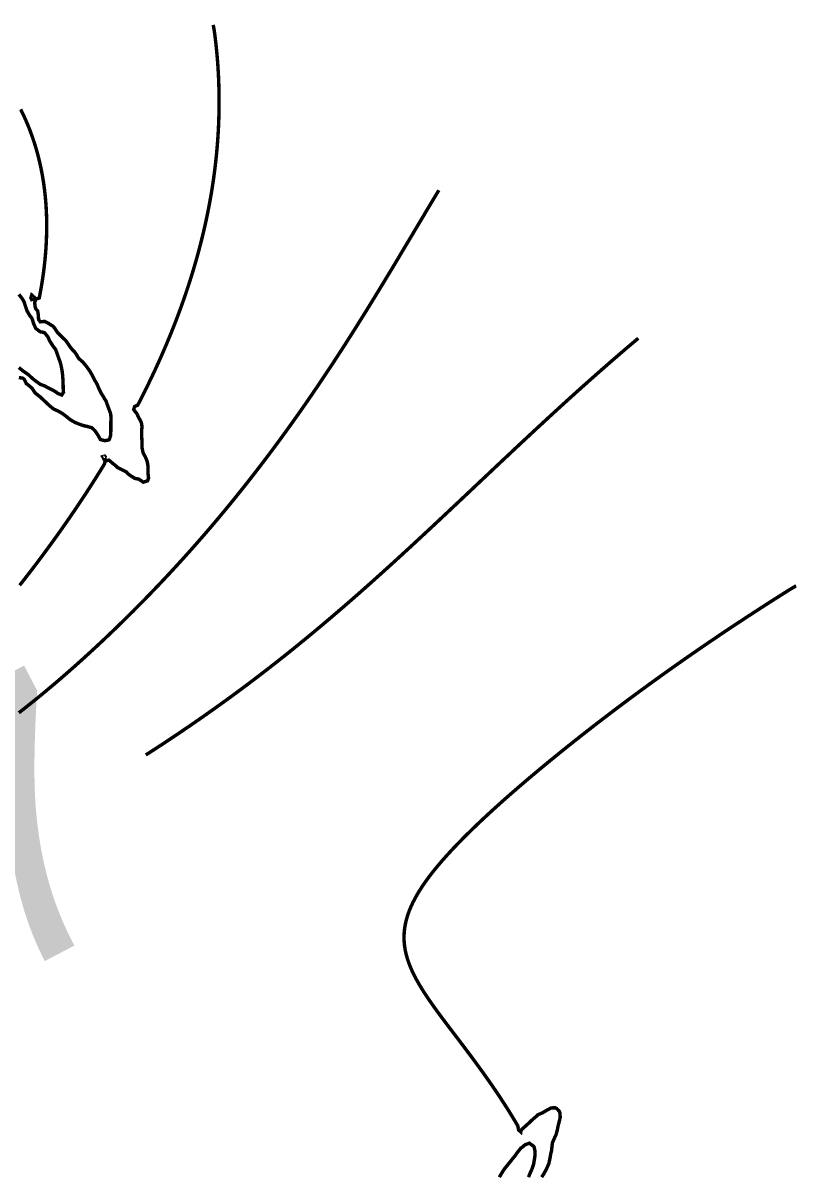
# Model space of a CAD drawing. Extents: x 570309 to 580772, y 150222 to 156182.
# Drawn here: x 578966 to 580772, y 150222 to 152918 of the extents above; entities that cross this region are included whole.
import ezdxf
from ezdxf.enums import TextEntityAlignment as Align

# ---------------------------------------------------------------- set-up
doc = ezdxf.new("R2010")
doc.units = 0
doc.layers.add('Contour_Annotations', color=2, linetype='CONTINUOUS')
doc.layers.add('Contour_Lines', color=1, linetype='CONTINUOUS')
doc.styles.get("Standard").update_dxf_attribs({"font": 'txt', "width": 1.371482})

msp = doc.modelspace()

# ---------------------------------------------------------------- linework, layer by layer
at = {"layer": 'Contour_Lines', "color": 7, "const_width": 8, "flags": 128}
for points in [[(579409.3, 152913.81), (579410.6, 152906.88), (579412.15, 152896.87), (579413.47, 152886.87), (579414.68, 152876.87), (579415.82, 152866.86), (579416.23, 152862.95), (579416.86, 152856.86), (579417.83, 152846.85), (579418.71, 152836.85), (579419.51, 152826.84), (579420.23, 152816.84), (579420.85, 152806.83), (579421.41, 152796.83), (579421.87, 152786.82), (579422.25, 152776.82), (579422.55, 152766.82), (579422.78, 152756.81), (579422.91, 152746.81), (579422.97, 152736.8), (579422.94, 152726.8), (579422.84, 152716.79), (579422.65, 152706.79), (579422.38, 152696.78), (579422.04, 152686.78), (579421.61, 152676.77), (579421.11, 152666.77), (579420.52, 152656.77), (579419.85, 152646.76), (579419.11, 152636.76), (579418.28, 152626.75), (579417.38, 152616.75), (579416.4, 152606.74), (579416.23, 152605.19), (579415.34, 152596.74), (579414.21, 152586.73), (579413, 152576.73), (579411.71, 152566.73), (579410.34, 152556.72), (579408.9, 152546.72), (579407.37, 152536.71), (579406.23, 152529.54), (579405.78, 152526.71), (579404.11, 152516.7), (579402.36, 152506.7), (579400.54, 152496.69), (579398.64, 152486.69), (579396.66, 152476.68), (579396.22, 152474.58), (579394.61, 152466.68), (579392.49, 152456.68), (579390.29, 152446.67), (579388.01, 152436.67), (579386.22, 152429.05), (579385.66, 152426.66), (579383.25, 152416.66), (579380.75, 152406.65), (579378.18, 152396.65), (579376.21, 152389.23), (579375.54, 152386.64), (579372.83, 152376.64), (579370.04, 152366.63), (579367.17, 152356.63), (579366.21, 152353.36), (579364.24, 152346.63), (579361.24, 152336.62), (579358.16, 152326.62), (579356.21, 152320.43), (579355.01, 152316.61), (579351.79, 152306.61), (579348.5, 152296.6), (579346.2, 152289.8), (579345.13, 152286.6), (579341.7, 152276.59), (579338.2, 152266.59), (579336.2, 152261.03), (579334.62, 152256.59), (579330.97, 152246.58), (579327.25, 152236.58), (579326.19, 152233.8), (579323.47, 152226.57), (579319.61, 152216.57), (579316.19, 152207.88), (579315.67, 152206.56), (579311.68, 152196.56), (579307.61, 152186.55), (579306.19, 152183.13), (579303.48, 152176.55), (579299.27, 152166.54), (579296.18, 152159.34), (579294.99, 152156.54), (579290.65, 152146.54), (579286.23, 152136.53), (579286.18, 152136.42), (579281.75, 152126.53), (579277.2, 152116.52), (579276.17, 152114.32), (579272.58, 152106.52), (579267.89, 152096.51), (579266.17, 152092.91), (579263.14, 152086.51), (579258.31, 152076.5), (579256.17, 152072.13), (579253.42, 152066.5), (579248.46, 152056.49), (579246.16, 152051.94), (579243.43, 152046.49), (579238.34, 152036.49), (579236.16, 152032.28), (579233.17, 152026.48), (579226.15, 152023.66), (579223.78, 152016.48), (579226.15, 152013.18), (579231.4, 152006.47), (579236.16, 151996.47), (579236.16, 151996.47), (579241.69, 151986.46), (579243.27, 151976.46), (579242.29, 151966.45), (579242.2, 151956.45), (579242.95, 151946.45), (579243.34, 151936.44), (579243.39, 151926.44), (579245.53, 151916.43), (579246.16, 151914.64), (579250.68, 151906.43), (579255, 151896.42), (579256.17, 151890.6), (579256.87, 151886.42), (579257.39, 151876.41), (579257.29, 151866.41), (579258.56, 151856.4), (579256.17, 151850.07), (579246.16, 151846.92), (579236.16, 151853.88), (579226.15, 151855.92), (579225.55, 151856.4), (579216.15, 151862.39), (579210.65, 151866.41), (579206.15, 151871.14), (579196.14, 151876.12), (579195.82, 151876.41), (579186.14, 151881.29), (579180.58, 151886.42), (579176.13, 151889.77), (579168.48, 151896.42), (579166.13, 151898.37), (579157, 151896.42), (579156.13, 151890.71), (579153.89, 151886.42), (579147.75, 151876.41), (579146.12, 151873.8), (579141.54, 151866.41), (579136.12, 151857.79), (579135.25, 151856.4), (579128.91, 151846.4), (579126.11, 151842.05), (579122.5, 151836.4), (579116.11, 151826.52), (579116.02, 151826.39), (579109.5, 151816.39), (579106.11, 151811.25), (579102.9, 151806.38), (579096.24, 151796.38), (579096.1, 151796.17), (579089.52, 151786.37), (579086.1, 151781.33), (579082.74, 151776.37), (579076.09, 151766.66), (579075.89, 151766.36), (579069, 151756.36), (579066.09, 151752.2), (579062.03, 151746.35), (579056.08, 151737.9), (579055, 151736.35), (579047.91, 151726.35), (579046.08, 151723.79), (579040.77, 151716.34), (579036.08, 151709.85), (579033.56, 151706.34), (579026.27, 151696.33), (579026.07, 151696.06), (579018.95, 151686.33), (579016.07, 151682.45), (579011.55, 151676.32), (579006.06, 151668.99), (579004.08, 151666.32), (578996.55, 151656.31), (578996.06, 151655.67), (578988.96, 151646.31), (578986.06, 151642.54), (578981.3, 151636.31), (578976.05, 151629.54), (578973.56, 151626.3), (578966.05, 151616.68), (578965.75, 151616.3), (578957.88, 151606.29)], [(578960.29, 152716.79), (578965.18, 152706.79), (578966.05, 152704.91), (578969.83, 152696.78), (578974.22, 152686.78), (578976.05, 152682.36), (578978.37, 152676.77), (578982.3, 152666.77), (578985.99, 152656.77), (578986.06, 152656.57), (578989.48, 152646.76), (578992.75, 152636.76), (578995.8, 152626.75), (578996.06, 152625.84), (578998.68, 152616.75), (579001.35, 152606.74), (579003.82, 152596.74), (579006.06, 152586.92), (579006.11, 152586.73), (579008.23, 152576.73), (579010.17, 152566.73), (579011.94, 152556.72), (579013.53, 152546.72), (579014.95, 152536.71), (579016.07, 152527.93), (579016.23, 152526.71), (579017.34, 152516.7), (579018.31, 152506.7), (579019.12, 152496.69), (579019.78, 152486.69), (579020.3, 152476.68), (579020.67, 152466.68), (579020.9, 152456.68), (579020.99, 152446.67), (579020.95, 152436.67), (579020.78, 152426.66), (579020.48, 152416.66), (579020.05, 152406.65), (579019.49, 152396.65), (579018.81, 152386.64), (579018, 152376.64), (579017.08, 152366.63), (579016.07, 152356.99), (579016.03, 152356.63), (579014.88, 152346.63), (579013.61, 152336.62), (579012.22, 152326.62), (579010.73, 152316.61), (579009.12, 152306.61), (579007.4, 152296.6), (579006.06, 152289.26), (579005.58, 152286.6), (579003.66, 152276.59), (578996.06, 152273.78), (578993.02, 152266.59), (578993.89, 152256.59), (578996.06, 152250.44), (578999.9, 152246.58), (579001.52, 152236.58), (579002.06, 152226.57), (579006.06, 152221.01), (579016.07, 152221.95), (579026.07, 152217.06), (579026.35, 152216.57), (579036.08, 152210.58), (579039.35, 152206.56), (579045.96, 152196.56), (579046.08, 152196.32), (579055.69, 152186.55), (579056.08, 152186.29), (579066.02, 152176.55), (579066.09, 152176.48), (579072.89, 152166.54), (579076.09, 152161.89), (579080.44, 152156.54), (579086.1, 152150.59), (579089.14, 152146.54), (579095.11, 152136.53), (579096.1, 152135.16), (579105.93, 152126.53), (579106.11, 152126.32), (579114.03, 152116.52), (579116.11, 152113.63), (579121.28, 152106.52), (579126.11, 152098.1), (579126.92, 152096.51), (579131.89, 152086.51), (579136.12, 152079.61), (579138.05, 152076.5), (579142.24, 152066.5), (579146.12, 152058.24), (579146.83, 152056.49), (579153.03, 152046.49), (579156.13, 152040.94), (579159.25, 152036.49), (579162.76, 152026.48), (579166.13, 152017.59), (579166.56, 152016.48), (579170.12, 152006.47), (579171.08, 151996.47), (579170.45, 151986.46), (579170.59, 151976.46), (579170.51, 151966.45), (579170.24, 151956.45), (579167.12, 151946.45), (579166.13, 151945.56), (579156.13, 151943.65), (579146.58, 151946.45), (579146.12, 151946.61), (579140.66, 151956.45), (579136.12, 151963.06), (579134, 151966.45), (579126.11, 151973.94), (579117.38, 151976.46), (579116.11, 151976.86), (579106.11, 151979.06), (579096.1, 151982.6), (579086.92, 151986.46), (579086.1, 151986.8), (579076.09, 151992.62), (579071.32, 151996.47), (579066.09, 152000.75), (579058.49, 152006.47), (579056.08, 152008.12), (579046.08, 152013.65), (579039.46, 152016.48), (579036.08, 152018.39), (579026.37, 152026.48), (579026.07, 152026.78), (579016.07, 152036.2), (579015.74, 152036.49), (579006.06, 152045.69), (579004.94, 152046.49), (578996.06, 152053.45), (578993.02, 152056.49), (578986.33, 152066.5), (578986.06, 152066.75), (578976.05, 152075.16), (578973.61, 152076.5), (578968.98, 152086.51), (578966.05, 152089.37), (578956.04, 152090.95)], [(579935.2, 152527.94), (579934.51, 152526.71), (579928.61, 152516.7), (579926.44, 152513.11), (579922.6, 152506.7), (579916.59, 152496.69), (579916.43, 152496.43), (579910.6, 152486.69), (579906.43, 152479.73), (579904.62, 152476.68), (579898.64, 152466.68), (579896.42, 152462.99), (579892.67, 152456.68), (579886.71, 152446.67), (579886.42, 152446.19), (579880.75, 152436.67), (579876.42, 152429.41), (579874.79, 152426.66), (579868.83, 152416.66), (579866.41, 152412.63), (579862.87, 152406.65), (579856.89, 152396.65), (579856.41, 152395.84), (579850.93, 152386.64), (579846.4, 152379.09), (579844.95, 152376.64), (579838.96, 152366.63), (579836.4, 152362.39), (579832.97, 152356.63), (579826.96, 152346.63), (579826.4, 152345.7), (579820.95, 152336.62), (579816.39, 152329.09), (579814.91, 152326.62), (579808.86, 152316.61), (579806.39, 152312.55), (579802.8, 152306.61), (579796.71, 152296.6), (579796.38, 152296.07), (579790.62, 152286.6), (579786.38, 152279.68), (579784.51, 152276.59), (579778.37, 152266.59), (579776.38, 152263.38), (579772.2, 152256.59), (579766.37, 152247.16), (579766.02, 152246.58), (579759.81, 152236.58), (579756.37, 152231.06), (579753.59, 152226.57), (579747.32, 152216.57), (579746.36, 152215.06), (579741.04, 152206.56), (579736.36, 152199.17), (579734.72, 152196.56), (579728.38, 152186.55), (579726.36, 152183.39), (579722.01, 152176.55), (579716.35, 152167.72), (579715.6, 152166.54), (579709.17, 152156.54), (579706.35, 152152.19), (579702.7, 152146.54), (579696.34, 152136.76), (579696.19, 152136.53), (579689.67, 152126.53), (579686.34, 152121.49), (579683.09, 152116.52), (579676.48, 152106.52), (579676.34, 152106.31), (579669.84, 152096.51), (579666.33, 152091.28), (579663.15, 152086.51), (579656.42, 152076.5), (579656.33, 152076.37), (579649.66, 152066.5), (579646.32, 152061.61), (579642.86, 152056.49), (579636.32, 152046.95), (579636.01, 152046.49), (579629.13, 152036.49), (579626.32, 152032.45), (579622.2, 152026.48), (579616.31, 152018.06), (579615.21, 152016.48), (579608.2, 152006.47), (579606.31, 152003.81), (579601.13, 151996.47), (579596.3, 151989.69), (579594.02, 151986.46), (579586.86, 151976.46), (579586.3, 151975.69), (579579.65, 151966.45), (579576.3, 151961.84), (579572.4, 151956.45), (579566.29, 151948.11), (579565.08, 151946.45), (579557.72, 151936.44), (579556.29, 151934.51), (579550.32, 151926.44), (579546.28, 151921.04), (579542.86, 151916.43), (579536.28, 151907.69), (579535.34, 151906.43), (579527.77, 151896.42), (579526.28, 151894.47), (579520.15, 151886.42), (579516.27, 151881.38), (579512.47, 151876.41), (579506.27, 151868.41), (579504.73, 151866.41), (579496.93, 151856.4), (579496.26, 151855.55), (579489.09, 151846.4), (579486.26, 151842.83), (579481.18, 151836.4), (579476.25, 151830.23), (579473.21, 151826.39), (579466.25, 151817.73), (579465.18, 151816.39), (579457.08, 151806.38), (579456.25, 151805.36), (579448.94, 151796.38), (579446.24, 151793.11), (579440.72, 151786.37), (579436.24, 151780.97), (579432.44, 151776.37), (579426.23, 151768.94), (579424.09, 151766.36), (579416.23, 151757.02), (579415.68, 151756.36), (579407.21, 151746.35), (579406.23, 151745.21), (579398.67, 151736.35), (579396.22, 151733.52), (579390.1, 151726.35), (579386.22, 151721.89), (579381.39, 151716.34), (579376.21, 151710.44), (579372.64, 151706.34), (579366.21, 151699.05), (579363.82, 151696.33), (579356.21, 151687.77), (579354.93, 151686.33), (579346.2, 151676.59), (579345.97, 151676.32), (579336.94, 151666.32), (579336.2, 151665.5), (579327.84, 151656.31), (579326.19, 151654.52), (579318.67, 151646.31), (579316.19, 151643.64), (579309.42, 151636.31), (579306.19, 151632.85), (579300.09, 151626.3), (579296.18, 151622.15), (579290.69, 151616.3), (579286.18, 151611.55), (579281.21, 151606.29), (579276.17, 151601.03), (579271.65, 151596.29), (579266.17, 151590.61), (579262.01, 151586.28), (579256.17, 151580.27), (579252.3, 151576.28), (579246.16, 151570.03), (579242.5, 151566.27), (579236.16, 151559.86), (579232.62, 151556.27), (579226.15, 151549.79), (579222.66, 151546.26), (579216.15, 151539.8), (579212.61, 151536.26), (579206.15, 151529.89), (579202.48, 151526.26), (579196.14, 151520.06), (579192.26, 151516.25), (579186.14, 151510.32), (579181.95, 151506.25), (579176.13, 151500.66), (579171.55, 151496.24), (579166.13, 151491.08), (579161.06, 151486.24), (579156.13, 151481.58), (579150.48, 151476.23), (579146.12, 151472.16), (579139.8, 151466.23), (579136.12, 151462.82), (579129.02, 151456.22), (579126.11, 151453.56), (579118.13, 151446.22), (579116.11, 151444.38), (579107.14, 151436.21), (579106.11, 151435.29), (579096.1, 151426.27), (579096.04, 151426.21), (579086.1, 151417.34), (579084.83, 151416.21), (579076.09, 151408.48), (579073.51, 151406.2), (579066.09, 151399.71), (579062.07, 151396.2), (579056.08, 151391.03), (579050.5, 151386.19), (579046.08, 151382.42), (579038.79, 151376.19), (579036.08, 151373.9), (579026.94, 151366.18), (579026.07, 151365.46), (579016.07, 151357.11), (579014.95, 151356.18), (579006.06, 151348.85), (579002.82, 151346.17), (578996.06, 151340.68), (578990.52, 151336.17), (578986.06, 151332.59), (578978.04, 151326.17), (578976.05, 151324.6), (578966.05, 151316.69), (578965.37, 151316.16), (578956.04, 151308.89)], [(578956.04, 152285.05), (578962.71, 152276.59), (578966.05, 152271.66), (578968.57, 152266.59), (578971.71, 152256.59), (578975.11, 152246.58), (578976.05, 152245.07), (578980.88, 152236.58), (578986.06, 152229.94), (578987.61, 152226.57), (578990.59, 152216.57), (578995.13, 152206.56), (578996.06, 152205.12), (579006.06, 152197.72), (579013.11, 152196.56), (579016.07, 152195.55), (579023.3, 152186.55), (579026.07, 152180.8), (579027.78, 152176.55), (579034.41, 152166.54), (579036.08, 152163.99), (579041.76, 152156.54), (579045.4, 152146.54), (579046.08, 152144.67), (579048.89, 152136.53), (579052.56, 152126.53), (579055.05, 152116.52), (579056.08, 152110.88), (579056.94, 152106.52), (579058.15, 152096.51), (579058.81, 152086.51), (579059.26, 152076.5), (579059.4, 152066.5), (579060.11, 152056.49), (579056.08, 152050.29), (579046.08, 152054.4), (579043.59, 152056.49), (579036.08, 152061.37), (579026.07, 152066.1), (579025.36, 152066.5), (579016.07, 152071.52), (579006.06, 152075.25), (579004.36, 152076.5), (578996.06, 152082.34), (578990.69, 152086.51), (578986.06, 152090.52), (578979.62, 152096.51), (578976.05, 152099.41), (578966.05, 152106.1), (578965.45, 152106.52), (578956.04, 152114.35)], [(578986.06, 152272.79), (578984.18, 152276.59), (578986.06, 152283.48), (578993.88, 152276.59), (578986.06, 152272.79)], [(580400.52, 152182.66), (580396.63, 152179.46), (580393.14, 152176.55), (580386.62, 152171.05), (580381.32, 152166.54), (580376.62, 152162.57), (580369.57, 152156.54), (580366.61, 152154.03), (580357.89, 152146.54), (580356.61, 152145.44), (580346.61, 152136.82), (580346.28, 152136.53), (580336.6, 152128.15), (580334.74, 152126.53), (580326.6, 152119.44), (580323.27, 152116.52), (580316.59, 152110.69), (580311.86, 152106.52), (580306.59, 152101.89), (580300.51, 152096.51), (580296.59, 152093.05), (580289.22, 152086.51), (580286.58, 152084.17), (580277.98, 152076.5), (580276.58, 152075.26), (580266.79, 152066.5), (580266.57, 152066.31), (580256.57, 152057.32), (580255.66, 152056.49), (580246.57, 152048.29), (580244.58, 152046.49), (580236.56, 152039.23), (580233.55, 152036.49), (580226.56, 152030.14), (580222.56, 152026.48), (580216.55, 152021.02), (580211.61, 152016.48), (580206.55, 152011.85), (580200.7, 152006.47), (580196.55, 152002.68), (580189.82, 151996.47), (580186.54, 151993.46), (580178.97, 151986.46), (580176.54, 151984.23), (580168.15, 151976.46), (580166.53, 151974.97), (580157.37, 151966.45), (580156.53, 151965.67), (580146.63, 151956.45), (580146.53, 151956.36), (580136.52, 151947.04), (580135.89, 151946.45), (580126.52, 151937.69), (580125.19, 151936.44), (580116.51, 151928.33), (580114.51, 151926.44), (580106.51, 151918.95), (580103.84, 151916.43), (580096.51, 151909.54), (580093.21, 151906.43), (580086.5, 151900.14), (580082.57, 151896.42), (580076.5, 151890.72), (580071.95, 151886.42), (580066.49, 151881.29), (580061.33, 151876.41), (580056.49, 151871.86), (580050.73, 151866.41), (580046.49, 151862.42), (580040.13, 151856.4), (580036.48, 151852.98), (580029.53, 151846.4), (580026.48, 151843.53), (580018.93, 151836.4), (580016.47, 151834.09), (580008.33, 151826.39), (580006.47, 151824.64), (579997.73, 151816.39), (579996.47, 151815.2), (579987.12, 151806.38), (579986.46, 151805.76), (579976.5, 151796.38), (579976.46, 151796.34), (579966.45, 151786.92), (579965.88, 151786.37), (579956.45, 151777.5), (579955.25, 151776.37), (579946.44, 151768.11), (579944.59, 151766.36), (579936.44, 151758.72), (579933.93, 151756.36), (579926.44, 151749.36), (579923.24, 151746.35), (579916.43, 151740.01), (579912.52, 151736.35), (579906.43, 151730.68), (579901.79, 151726.35), (579896.42, 151721.37), (579891.03, 151716.34), (579886.42, 151712.08), (579880.24, 151706.34), (579876.42, 151702.81), (579869.4, 151696.33), (579866.41, 151693.58), (579858.54, 151686.33), (579856.41, 151684.37), (579847.66, 151676.32), (579846.4, 151675.18), (579836.71, 151666.32), (579836.4, 151666.03), (579826.4, 151656.91), (579825.75, 151656.31), (579816.39, 151647.82), (579814.73, 151646.31), (579806.39, 151638.77), (579803.67, 151636.31), (579796.38, 151629.75), (579792.56, 151626.3), (579786.38, 151620.77), (579781.39, 151616.3), (579776.38, 151611.83), (579770.18, 151606.29), (579766.37, 151602.92), (579758.9, 151596.29), (579756.37, 151594.05), (579747.56, 151586.28), (579746.36, 151585.23), (579736.36, 151576.46), (579736.16, 151576.28), (579726.36, 151567.72), (579724.7, 151566.27), (579716.35, 151559.03), (579713.17, 151556.27), (579706.35, 151550.38), (579701.57, 151546.26), (579696.34, 151541.79), (579689.9, 151536.26), (579686.34, 151533.23), (579678.14, 151526.26), (579676.34, 151524.73), (579666.33, 151516.28), (579666.3, 151516.25), (579656.33, 151507.87), (579654.39, 151506.25), (579646.32, 151499.52), (579642.39, 151496.24), (579636.32, 151491.21), (579630.31, 151486.24), (579626.32, 151482.96), (579618.12, 151476.23), (579616.31, 151474.76), (579606.31, 151466.61), (579605.84, 151466.23), (579596.3, 151458.5), (579593.49, 151456.22), (579586.3, 151450.46), (579581.01, 151446.22), (579576.3, 151442.46), (579568.44, 151436.21), (579566.29, 151434.52), (579556.29, 151426.64), (579555.75, 151426.21), (579546.28, 151418.8), (579542.97, 151416.21), (579536.28, 151411.01), (579530.08, 151406.2), (579526.28, 151403.28), (579517.05, 151396.2), (579516.27, 151395.6), (579506.27, 151387.97), (579503.93, 151386.19), (579496.26, 151380.4), (579490.68, 151376.19), (579486.26, 151372.88), (579477.3, 151366.18), (579476.25, 151365.41), (579466.25, 151357.99), (579463.8, 151356.18), (579456.25, 151350.62), (579450.19, 151346.17), (579446.24, 151343.3), (579436.42, 151336.17), (579436.24, 151336.04), (579426.23, 151328.82), (579422.55, 151326.17), (579416.23, 151321.64), (579408.53, 151316.16), (579406.23, 151314.53), (579396.22, 151307.46), (579394.38, 151306.16), (579386.22, 151300.43), (579380.11, 151296.15), (579376.21, 151293.45), (579366.21, 151286.52), (579365.67, 151286.15), (579356.21, 151279.63), (579351.12, 151276.14), (579346.2, 151272.79), (579336.41, 151266.14), (579336.2, 151266), (579326.19, 151259.25), (579321.57, 151256.13), (579316.19, 151252.53), (579306.56, 151246.13), (579306.19, 151245.88), (579296.18, 151239.25), (579291.44, 151236.12), (579286.18, 151232.67), (579276.17, 151226.14), (579276.14, 151226.12), (579266.17, 151219.63), (579260.73, 151216.12), (579256.17, 151213.18)], [(579156.13, 151897.97), (579151.55, 151906.43), (579156.13, 151907.74), (579157.24, 151906.43), (579156.13, 151897.97)], [(580175.04, 150225.67), (580176.54, 150227.95), (580181.42, 150235.67), (580186.53, 150245.68), (580186.54, 150245.71), (580191.34, 150255.68), (580193.64, 150265.69), (580195.53, 150275.69), (580196.55, 150281.67), (580197.84, 150285.7), (580198.96, 150295.7), (580200.11, 150305.7), (580204.39, 150315.71), (580206.55, 150320.36), (580208.94, 150325.71), (580211.56, 150335.72), (580213.5, 150345.72), (580216.15, 150355.73), (580216.55, 150357.32), (580218.37, 150365.73), (580217.44, 150375.74), (580216.55, 150378.93), (580210.33, 150385.74), (580206.55, 150387.51), (580196.55, 150387.2), (580194.77, 150385.74), (580186.54, 150381.53), (580176.8, 150375.74), (580176.54, 150375.59), (580166.53, 150371.33), (580160.51, 150365.73), (580156.53, 150362.53), (580149.13, 150355.73), (580146.53, 150353.06), (580138.33, 150345.72), (580136.52, 150344), (580127.22, 150335.72), (580126.52, 150331.12), (580121.4, 150335.72), (580119.27, 150345.72), (580116.51, 150350.41), (580113.34, 150355.73), (580107.3, 150365.73), (580106.51, 150367.03), (580101.15, 150375.74), (580096.51, 150383.18), (580094.88, 150385.74), (580088.5, 150395.75), (580086.5, 150398.88), (580082.02, 150405.75), (580076.5, 150414.16), (580075.43, 150415.75), (580068.74, 150425.76), (580066.49, 150429.1), (580061.94, 150435.76), (580056.49, 150443.69), (580055.03, 150445.77), (580048.04, 150455.77), (580046.49, 150458.01), (580040.95, 150465.78), (580036.48, 150472.06), (580033.77, 150475.78), (580026.54, 150485.79), (580026.48, 150485.88), (580019.2, 150495.79), (580016.47, 150499.53), (580011.8, 150505.79), (580006.47, 150513), (580004.35, 150515.8), (579996.84, 150525.8), (579996.47, 150526.31), (579989.28, 150535.81), (579986.46, 150539.59), (579981.69, 150545.81), (579976.46, 150552.78), (579974.11, 150555.82), (579966.52, 150565.82), (579966.45, 150565.91), (579958.91, 150575.83), (579956.45, 150579.15), (579951.36, 150585.83), (579946.44, 150592.46), (579943.88, 150595.84), (579936.46, 150605.84), (579936.44, 150605.86), (579929.15, 150615.84), (579926.44, 150619.67), (579921.95, 150625.85), (579916.43, 150633.77), (579914.94, 150635.85), (579908.11, 150645.86), (579906.43, 150648.47), (579901.51, 150655.86), (579896.42, 150663.99), (579895.22, 150665.87), (579889.18, 150675.87), (579886.42, 150680.8), (579883.52, 150685.88), (579878.26, 150695.88), (579876.42, 150699.72), (579873.39, 150705.89), (579869.01, 150715.89), (579866.41, 150722.64), (579865.14, 150725.89), (579861.8, 150735.9), (579859.02, 150745.9), (579856.87, 150755.91), (579856.41, 150758.92), (579855.32, 150765.91), (579854.4, 150775.92), (579854.15, 150785.92), (579854.52, 150795.93), (579855.57, 150805.93), (579856.41, 150811), (579857.22, 150815.93), (579859.51, 150825.94), (579862.43, 150835.94), (579865.93, 150845.95), (579866.41, 150847.13), (579869.98, 150855.95), (579874.61, 150865.96), (579876.42, 150869.45), (579879.74, 150875.96), (579885.4, 150885.97), (579886.42, 150887.63), (579891.48, 150895.97), (579896.42, 150903.53), (579898, 150905.98), (579904.93, 150915.98), (579906.43, 150918.01), (579912.24, 150925.98), (579916.43, 150931.42), (579919.91, 150935.99), (579926.44, 150944.12), (579927.92, 150945.99), (579936.28, 150956), (579936.44, 150956.18), (579944.9, 150966), (579946.44, 150967.73), (579953.78, 150976.01), (579956.45, 150978.9), (579962.93, 150986.01), (579966.45, 150989.74), (579972.32, 150996.02), (579976.46, 151000.31), (579981.92, 151006.02), (579986.46, 151010.61), (579991.74, 151016.03), (579996.47, 151020.71), (580001.76, 151026.03), (580006.47, 151030.63), (580011.95, 151036.03), (580016.47, 151040.38), (580022.32, 151046.04), (580026.48, 151049.97), (580032.84, 151056.04), (580036.48, 151059.43), (580043.52, 151066.05), (580046.49, 151068.78), (580054.32, 151076.05), (580056.49, 151078.02), (580065.29, 151086.06), (580066.49, 151087.13), (580076.37, 151096.06), (580076.5, 151096.17), (580086.5, 151105.1), (580087.58, 151106.07), (580096.51, 151113.94), (580098.91, 151116.07), (580106.51, 151122.69), (580110.36, 151126.07), (580116.51, 151131.39), (580121.91, 151136.08), (580126.52, 151140.02), (580133.58, 151146.08), (580136.52, 151148.58), (580145.32, 151156.09), (580146.53, 151157.1), (580156.53, 151165.53), (580157.19, 151166.09), (580166.53, 151173.91), (580169.15, 151176.1), (580176.54, 151182.22), (580181.2, 151186.1), (580186.54, 151190.49), (580193.34, 151196.11), (580196.55, 151198.72), (580205.58, 151206.11), (580206.55, 151206.89), (580216.55, 151215.02), (580217.9, 151216.12), (580226.56, 151223.08), (580230.32, 151226.12), (580236.56, 151231.1), (580242.82, 151236.12), (580246.57, 151239.09), (580255.41, 151246.13), (580256.57, 151247.04), (580266.57, 151254.95), (580268.07, 151256.13), (580276.58, 151262.78), (580280.85, 151266.14), (580286.58, 151270.6), (580293.69, 151276.14), (580296.59, 151278.38), (580306.59, 151286.11), (580306.64, 151286.15), (580316.59, 151293.79), (580319.66, 151296.15), (580326.6, 151301.45), (580332.78, 151306.16), (580336.6, 151309.05), (580345.98, 151316.16), (580346.61, 151316.63), (580356.61, 151324.17), (580359.25, 151326.17), (580366.61, 151331.67), (580372.63, 151336.17), (580376.62, 151339.14), (580386.09, 151346.17), (580386.62, 151346.57), (580396.63, 151353.95), (580399.65, 151356.18), (580406.63, 151361.3), (580413.3, 151366.18), (580416.63, 151368.61), (580426.64, 151375.91), (580427.02, 151376.19), (580436.64, 151383.15), (580440.84, 151386.19), (580446.65, 151390.37), (580454.77, 151396.2), (580456.65, 151397.54), (580466.66, 151404.69), (580468.77, 151406.2), (580476.66, 151411.81), (580482.86, 151416.21), (580486.66, 151418.89), (580496.67, 151425.93), (580497.06, 151426.21), (580506.67, 151432.94), (580511.35, 151436.21), (580516.68, 151439.92), (580525.72, 151446.22), (580526.68, 151446.89), (580536.68, 151453.78), (580540.22, 151456.22), (580546.69, 151460.67), (580554.79, 151466.23), (580556.69, 151467.53), (580566.7, 151474.34), (580569.47, 151476.23), (580576.7, 151481.14), (580584.25, 151486.24), (580586.7, 151487.89), (580596.71, 151494.63), (580599.11, 151496.24), (580606.71, 151501.32), (580614.09, 151506.25), (580616.72, 151507.99), (580626.72, 151514.63), (580629.17, 151516.25), (580636.72, 151521.24), (580644.34, 151526.26), (580646.73, 151527.82), (580656.73, 151534.38), (580659.61, 151536.26), (580666.74, 151540.9), (580674.99, 151546.26), (580676.74, 151547.4), (580686.74, 151553.87), (580690.46, 151556.27), (580696.75, 151560.32), (580706.03, 151566.27), (580706.75, 151566.74), (580716.76, 151573.12), (580721.73, 151576.28), (580726.76, 151579.47), (580736.76, 151585.81), (580737.51, 151586.28), (580746.77, 151592.11), (580753.4, 151596.29), (580756.77, 151598.42), (580766.78, 151604.1), (580768.46, 151604.61)], [(579256.17, 151213.18), (579252.12, 151210.58)], [(580076.37, 150225.67), (580076.5, 150225.92), (580082.39, 150235.67), (580086.5, 150242.34), (580088.95, 150245.68), (580096.51, 150255.21), (580096.94, 150255.68), (580105.01, 150265.69), (580106.51, 150267.6), (580113.11, 150275.69), (580116.51, 150280.66), (580120.33, 150285.7), (580126.52, 150293.41), (580129.8, 150295.7), (580136.52, 150301.31), (580146.53, 150304.92), (580156.53, 150297.6), (580157.46, 150295.7), (580159.78, 150285.7), (580159.44, 150275.69), (580157.92, 150265.69), (580156.53, 150257.53), (580156.21, 150255.68), (580152.91, 150245.68), (580148.43, 150235.67), (580146.53, 150231.17), (580144.4, 150225.67)]]:
    msp.add_lwpolyline(points, dxfattribs=at)

# ---------------------------------------------------------------- texts
at = {"layer": 'Contour_Annotations', "color": 7}
msp.add_text('7', height=632.87, rotation=27.67, dxfattribs=at).set_placement((578944.44, 151049.27), align=Align.MIDDLE_CENTER)

doc.saveas('drawing.dxf')
